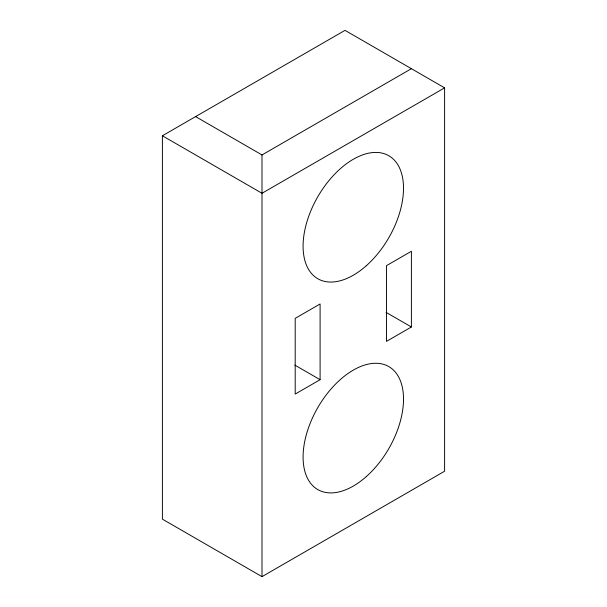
<?xml version="1.0" encoding="UTF-8"?>
<svg xmlns="http://www.w3.org/2000/svg" width="607" height="607" viewBox="0 0 607 607"><rect width="100%" height="100%" fill="white"/><g stroke="black" fill="none" stroke-linecap="round" stroke-linejoin="round"><path stroke-width="0.91" d="M162.395 135.778L345.004 30.35L444.605 87.856L444.605 471.222L261.996 576.65L162.395 519.144L162.395 135.778L261.996 193.276L444.605 87.856M195.598 116.605L261.996 154.944L411.402 68.69M320.101 379.694L295.199 394.072L295.199 318.356L320.101 303.978L320.101 379.694L294.79 365.08M411.402 326.983L386.5 341.354L386.5 265.646L411.402 251.268L411.402 326.983L386.09 312.37M261.996 154.944L261.996 576.65M366.294 265.745A71.019 41.003 -60 0 0 388.806 155.741A71.019 41.003 -60 0 0 304.797 230.235A71.019 41.003 -60 0 0 366.294 265.745M366.294 476.601A71.019 41.003 -60 0 0 388.806 366.59A71.019 41.003 -60 0 0 304.797 441.092A71.019 41.003 -60 0 0 366.294 476.601"/></g></svg>
